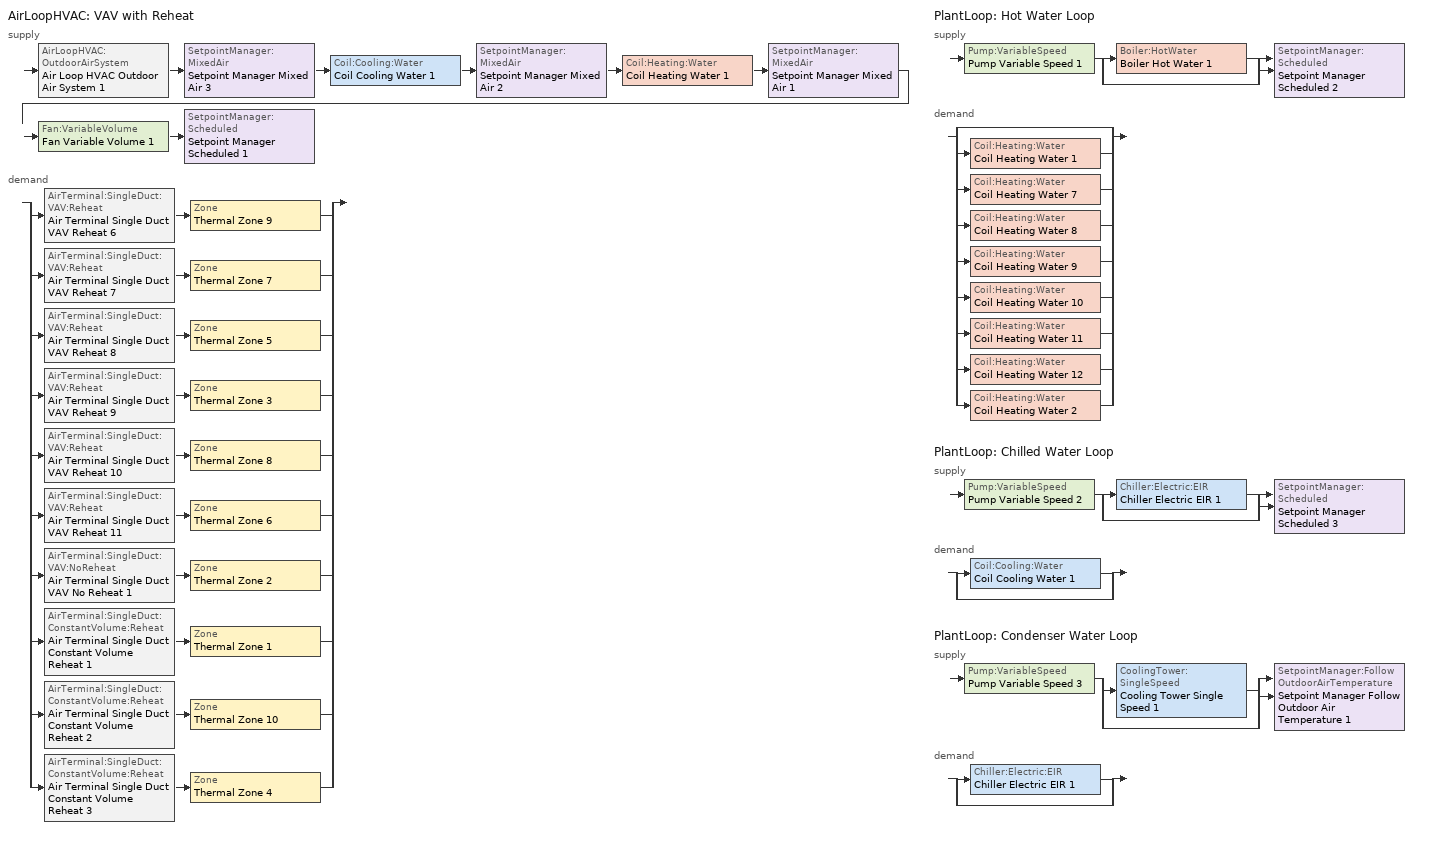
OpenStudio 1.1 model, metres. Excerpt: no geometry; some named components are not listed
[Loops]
AirLoopHVAC 'VAV with Reheat'
 supply: AirLoopHVAC:OutdoorAirSystem 'Air Loop HVAC Outdoor Air System 1' > SetpointManager:MixedAir 'Setpoint Manager Mixed Air 3' > Coil:Cooling:Water 'Coil Cooling Water 1' > SetpointManager:MixedAir 'Setpoint Manager Mixed Air 2' > Coil:Heating:Water 'Coil Heating Water 1' > SetpointManager:MixedAir 'Setpoint Manager Mixed Air 1' > Fan:VariableVolume 'Fan Variable Volume 1' > SetpointManager:Scheduled 'Setpoint Manager Scheduled 1'
 demand: split
  | AirTerminal:SingleDuct:VAV:Reheat 'Air Terminal Single Duct VAV Reheat 6' > Zone 'Thermal Zone 9'
  | AirTerminal:SingleDuct:VAV:Reheat 'Air Terminal Single Duct VAV Reheat 7' > Zone 'Thermal Zone 7'
  | AirTerminal:SingleDuct:VAV:Reheat 'Air Terminal Single Duct VAV Reheat 8' > Zone 'Thermal Zone 5'
  | AirTerminal:SingleDuct:VAV:Reheat 'Air Terminal Single Duct VAV Reheat 9' > Zone 'Thermal Zone 3'
  | AirTerminal:SingleDuct:VAV:Reheat 'Air Terminal Single Duct VAV Reheat 10' > Zone 'Thermal Zone 8'
  | AirTerminal:SingleDuct:VAV:Reheat 'Air Terminal Single Duct VAV Reheat 11' > Zone 'Thermal Zone 6'
  | AirTerminal:SingleDuct:VAV:NoReheat 'Air Terminal Single Duct VAV No Reheat 1' > Zone 'Thermal Zone 2'
  | AirTerminal:SingleDuct:ConstantVolume:Reheat 'Air Terminal Single Duct Constant Volume Reheat 1' > Zone 'Thermal Zone 1'
  | AirTerminal:SingleDuct:ConstantVolume:Reheat 'Air Terminal Single Duct Constant Volume Reheat 2' > Zone 'Thermal Zone 10'
  | AirTerminal:SingleDuct:ConstantVolume:Reheat 'Air Terminal Single Duct Constant Volume Reheat 3' > Zone 'Thermal Zone 4'
PlantLoop 'Hot Water Loop'
 supply: Pump:VariableSpeed 'Pump Variable Speed 1' > split
  | Boiler:HotWater 'Boiler Hot Water 1'
  | bypass
  join > SetpointManager:Scheduled 'Setpoint Manager Scheduled 2'
 demand: split
  | bypass
  | Coil:Heating:Water 'Coil Heating Water 1'
  | Coil:Heating:Water 'Coil Heating Water 7'
  | Coil:Heating:Water 'Coil Heating Water 8'
  | Coil:Heating:Water 'Coil Heating Water 9'
  | Coil:Heating:Water 'Coil Heating Water 10'
  | Coil:Heating:Water 'Coil Heating Water 11'
  | Coil:Heating:Water 'Coil Heating Water 12'
  | Coil:Heating:Water 'Coil Heating Water 2'
PlantLoop 'Chilled Water Loop'
 supply: Pump:VariableSpeed 'Pump Variable Speed 2' > split
  | Chiller:Electric:EIR 'Chiller Electric EIR 1'
  | bypass
  join > SetpointManager:Scheduled 'Setpoint Manager Scheduled 3'
 demand: split
  | Coil:Cooling:Water 'Coil Cooling Water 1'
  | bypass
PlantLoop 'Condenser Water Loop'
 supply: Pump:VariableSpeed 'Pump Variable Speed 3' > split
  | CoolingTower:SingleSpeed 'Cooling Tower Single Speed 1'
  | bypass
  join > SetpointManager:FollowOutdoorAirTemperature 'Setpoint Manager Follow Outdoor Air Temperature 1'
 demand: split
  | Chiller:Electric:EIR 'Chiller Electric EIR 1'
  | bypass
[Sizing:Zone] Zone Cooling Design Supply Air Temperature {C}=14; Zone Heating Design Supply Air Temperature {C}=40; Zone Cooling Design Supply Air Humidity Ratio {kg-H2O/kg-air}=0.0085; Zone Heating Design Supply Air Humidity Ratio {kg-H2O/kg-air}=0.008; Cooling Design Air Flow Method=DesignDay; Heating Design Air Flow Method=DesignDay
Thermal Zone 1; Thermal Zone 2; Thermal Zone 3; Thermal Zone 4; Thermal Zone 5; Thermal Zone 6; Thermal Zone 7; Thermal Zone 8; Thermal Zone 9; Thermal Zone 10
[Zone equipment]
Thermal Zone 1: Air Terminal Single Duct Constant Volume Reheat 1
Thermal Zone 2: Air Terminal Single Duct VAV No Reheat 1
Thermal Zone 3: Air Terminal Single Duct VAV Reheat 9
Thermal Zone 4: Air Terminal Single Duct Constant Volume Reheat 3
Thermal Zone 5: Air Terminal Single Duct VAV Reheat 8
Thermal Zone 6: Air Terminal Single Duct VAV Reheat 11
Thermal Zone 7: Air Terminal Single Duct VAV Reheat 7
Thermal Zone 8: Air Terminal Single Duct VAV Reheat 10
Thermal Zone 9: Air Terminal Single Duct VAV Reheat 6
Thermal Zone 10: Air Terminal Single Duct Constant Volume Reheat 2
[AirLoopHVAC]
VAV with Reheat: Design Supply Air Flow Rate {m3/s}=AutoSize
[Sizing:System]
VAV with Reheat: Type of Load to Size On=Sensible; Design Outdoor Air Flow Rate {m3/s}=Autosize; Minimum System Air Flow Ratio=0.3; Preheat Design Temperature {C}=7; Preheat Design Humidity Ratio {kg-H2O/kg-Air}=0.008; Precool Design Temperature {C}=12.8; Precool Design Humidity Ratio {kg-H2O/kg-Air}=0.008; Central Cooling Design Supply Air Temperature {C}=12.8; Central Heating Design Supply Air Temperature {C}=12.8; Sizing Option=NonCoincident; 100% Outdoor Air in Cooling=Yes; 100% Outdoor Air in Heating=Yes; Central Cooling Design Supply Air Humidity Ratio {kg-H2O/kg-Air}=0.0085; Central Heating Design Supply Air Humidity Ratio {kg-H2O/kg-Air}=0.008; Cooling Design Air Flow Method=DesignDay; Cooling Design Air Flow Rate {m3/s}=0; Heating Design Air Flow Method=DesignDay; Heating Design Air Flow Rate {m3/s}=0; System Outdoor Air Method=ZoneSum
[Fan:VariableVolume]
Fan Variable Volume 1: Availability Schedule=Always On Discrete; Fan Efficiency=0.6045; Pressure Rise {Pa}=500; Maximum Flow Rate {m3/s}=Autosize; Fan Power Minimum Flow Rate Input Method=FixedFlowRate; Fan Power Minimum Flow Fraction=0; Fan Power Minimum Air Flow Rate {m3/s}=0; Motor Efficiency=0.93; Motor In Airstream Fraction=1; Fan Power Coefficient 1=0.0407599; Fan Power Coefficient 2=0.088045; Fan Power Coefficient 3=-0.0729261; Fan Power Coefficient 4=0.94374; Fan Power Coefficient 5=0
[Coil:Heating:Water] Availability Schedule=Always On Discrete
Coil Heating Water 1; Coil Heating Water 7; Coil Heating Water 8; Coil Heating Water 9; Coil Heating Water 10; Coil Heating Water 11; Coil Heating Water 12; Coil Heating Water 2
[Coil:Cooling:Water]
Coil Cooling Water 1: Availability Schedule=Always On Discrete
[SetpointManager:Scheduled] Control Variable=Temperature
Name | Schedule
Setpoint Manager Scheduled 1 | Deck_Temperature
Setpoint Manager Scheduled 2 | Hot_Water_Temperature
Setpoint Manager Scheduled 3 | Chilled_Water_Temperature
[Controller:OutdoorAir]
Controller Outdoor Air 1: Minimum Outdoor Air Flow Rate {m3/s}=Autosize; Maximum Outdoor Air Flow Rate {m3/s}=Autosize; Economizer Control Type=NoEconomizer; Economizer Control Action Type=ModulateFlow; Economizer Maximum Limit Dry-Bulb Temperature {C}=28; Economizer Maximum Limit Enthalpy {J/kg}=64000; Economizer Minimum Limit Dry-Bulb Temperature {C}=-100; Lockout Type=NoLockout; Minimum Limit Type=FixedMinimum; Controller Mechanical Ventilation=Controller Mechanical Ventilation 1; High Humidity Control=No; Heat Recovery Bypass Control Type=BypassWhenOAFlowGreaterThanMinimum
[Controller:MechanicalVentilation]
Controller Mechanical Ventilation 1: Availability Schedule=Always On Discrete; System Outdoor Air Method=ZoneSum
[AirLoopHVAC:OutdoorAirSystem]
Air Loop HVAC Outdoor Air System 1: Controller=Controller Outdoor Air 1
[PlantLoop] Plant Loop Volume {m3}=Autocalculate
Name | Fluid Type
Hot Water Loop | Water
Chilled Water Loop; Condenser Water Loop
[Sizing:Plant]
Name | Loop Type | Design Loop Exit Temperature {C} | Loop Design Temperature Difference {deltaC}
Hot Water Loop | Heating | 82 | 11
Chilled Water Loop | Cooling | 7.22 | 6.67
Condenser Water Loop | Condenser | 29.4 | 5.6
[Pump:VariableSpeed] Pump Control Type=Intermittent
Pump Variable Speed 1; Pump Variable Speed 2; Pump Variable Speed 3
[Boiler:HotWater]
Boiler Hot Water 1: Efficiency Curve Temperature Evaluation Variable=LeavingBoiler; Normalized Boiler Efficiency Curve=Boiler Efficiency; Water Outlet Upper Temperature Limit {C}=99; Boiler Flow Mode=ConstantFlow; Parasitic Electric Load {W}=0; Sizing Factor=1
[Chiller:Electric:EIR]
Chiller Electric EIR 1: Reference Capacity {W}=Autosize; Reference COP {W/W}=5.5; Cooling Capacity Function of Temperature Curve=Curve Biquadratic 1; Electric Input to Cooling Output Ratio Function of Temperature Curve=Curve Biquadratic 2; Electric Input to Cooling Output Ratio Function of Part Load Ratio Curve=Curve Quadratic 1; Design Heat Recovery Water Flow Rate {m3/s}=0; Sizing Factor=1; Basin Heater Capacity {W/K}=0; Basin Heater Setpoint Temperature {C}=10
[CoolingTower:SingleSpeed]
Cooling Tower Single Speed 1: Design Water Flow Rate {m3/s}=autosize; Design Air Flow Rate {m3/s}=autosize; Fan Power at Design Air Flow Rate {W}=autosize; U-Factor Times Area Value at Design Air Flow Rate {W/K}=autosize; Air Flow Rate in Free Convection Regime {m3/s}=autosize; U-Factor Times Area Value at Free Convection Air Flow Rate {W/K}=autosize; Performance Input Method=UFactorTimesAreaAndDesignWaterFlowRate; Free Convection Capacity {W}=0
[SetpointManager:FollowOutdoorAirTemperature]
Setpoint Manager Follow Outdoor Air Temperature 1: Control Variable=Temperature; Reference Temperature Type=OutdoorAirWetBulb; Offset Temperature Difference {deltaC}=1.5; Maximum Setpoint Temperature {C}=80; Minimum Setpoint Temperature {C}=6
[AirTerminal:SingleDuct:VAV:Reheat] Availability Schedule=Always On Discrete; Maximum Air Flow Rate {m3/s}=Autocalculate; Zone Minimum Air Flow Input Method=Constant; Constant Minimum Air Flow Fraction=0.3; Fixed Minimum Air Flow Rate {m3/s}=0; Maximum Hot Water or Steam Flow Rate {m3/s}=Autocalculate; Minimum Hot Water or Steam Flow Rate {m3/s}=0; Convergence Tolerance=0.001; Damper Heating Action=Normal; Maximum Flow per Zone Floor Area During Reheat {m3/s-m2}=Autocalculate; Maximum Flow Fraction During Reheat=Autocalculate; Maximum Reheat Air Temperature {C}=35
Name | Reheat Coil
Air Terminal Single Duct VAV Reheat 6 | Coil Heating Water 7
Air Terminal Single Duct VAV Reheat 7 | Coil Heating Water 8
Air Terminal Single Duct VAV Reheat 8 | Coil Heating Water 9
Air Terminal Single Duct VAV Reheat 9 | Coil Heating Water 10
Air Terminal Single Duct VAV Reheat 10 | Coil Heating Water 11
Air Terminal Single Duct VAV Reheat 11 | Coil Heating Water 12
[AirTerminal:SingleDuct:VAV:NoReheat]
Air Terminal Single Duct VAV No Reheat 1: Availability Schedule=Always On Discrete; Maximum Air Flow Rate {m3/s}=autosize; Zone Minimum Air Flow Input Method=Constant; Constant Minimum Air Flow Fraction=0.3
[AirTerminal:SingleDuct:ConstantVolume:Reheat] Availability Schedule=Always On Discrete; Maximum Air Flow Rate {m3/s}=autosize; Maximum Hot Water or Steam Flow Rate {m3/s}=autosize; Minimum Hot Water or Steam Flow Rate {m3/s}=0; Convergence Tolerance=0.001; Maximum Reheat Air Temperature {C}=35
Name | Reheat Coil
Air Terminal Single Duct Constant Volume Reheat 1 | Coil Heating Water 2
Air Terminal Single Duct Constant Volume Reheat 2 | Coil Heating Electric 1
Air Terminal Single Duct Constant Volume Reheat 3 | Coil Heating Gas 1
[Coil:Heating:Electric]
Coil Heating Electric 1: Availability Schedule=Always On Discrete
[Coil:Heating:Gas]
Coil Heating Gas 1: Availability Schedule=Always On Discrete; Gas Burner Efficiency=0.8; Nominal Capacity {W}=AutoSize; Parasitic Electric Load {W}=0; Parasitic Gas Load {W}=0
[Schedule:Constant]
Always On Discrete: Value=1
[Schedule:Ruleset]
Name | Default Day Schedule | Summer Design Day Schedule | Winter Design Day Schedule
Deck_Temperature | Deck_Temperature_Default | Deck_Temperature_Summer_Design_Day | Deck_Temperature_Winter_Design_Day
Hot_Water_Temperature | Hot_Water_Temperature_Default | Hot_Water_Temperature_Summer_Design_Day | Hot_Water_Temperature_Winter_Design_Day
Chilled_Water_Temperature | Chilled_Water_Temperature_Default | Chilled_Water_Temperature_Summer_Design_Day | Chilled_Water_Temperature_Winter_Design_Day
[Schedule:Day]
Deck_Temperature_Default; Deck_Temperature_Summer_Design_Day; Deck_Temperature_Winter_Design_Day: 24, 0, 12.8
Hot_Water_Temperature_Default; Hot_Water_Temperature_Summer_Design_Day; Hot_Water_Temperature_Winter_Design_Day: 24, 0, 67
Chilled_Water_Temperature_Default; Chilled_Water_Temperature_Summer_Design_Day; Chilled_Water_Temperature_Winter_Design_Day: 24, 0, 6.7
[Curve:Biquadratic]
Name | Coefficient1 Constant | Coefficient2 x | Coefficient3 x**2 | Coefficient4 y | Coefficient5 y**2 | Coefficient6 x*y | Minimum Value of x {BasedOnField A2} | Maximum Value of x {BasedOnField A2} | Minimum Value of y {BasedOnField A3} | Maximum Value of y {BasedOnField A3} | Input Unit Type for X | Input Unit Type for Y | Output Unit Type
Boiler Efficiency | 1 | 0 | 0 | 0 | 0 | 0 | 0 | 1 | 0 | 1 | Dimensionless | Dimensionless | Dimensionless
Curve Biquadratic 1 | 1.02152 | 0.0370359 | 0.000233248 | -0.00389405 | -6.52536e-05 | -0.000268045 | 5 | 10 | 24 | 35
Curve Biquadratic 2 | 0.701769 | -0.00452016 | 0.00053311 | -0.00549821 | 0.000544579 | -0.000729032 | 5 | 10 | 24 | 35
[Curve:Quadratic]
Curve Quadratic 1: Coefficient1 Constant=0.0636912; Coefficient2 x=0.584888; Coefficient3 x**2=0.352803; Minimum Value of x {BasedOnField A2}=0; Maximum Value of x {BasedOnField A2}=1
